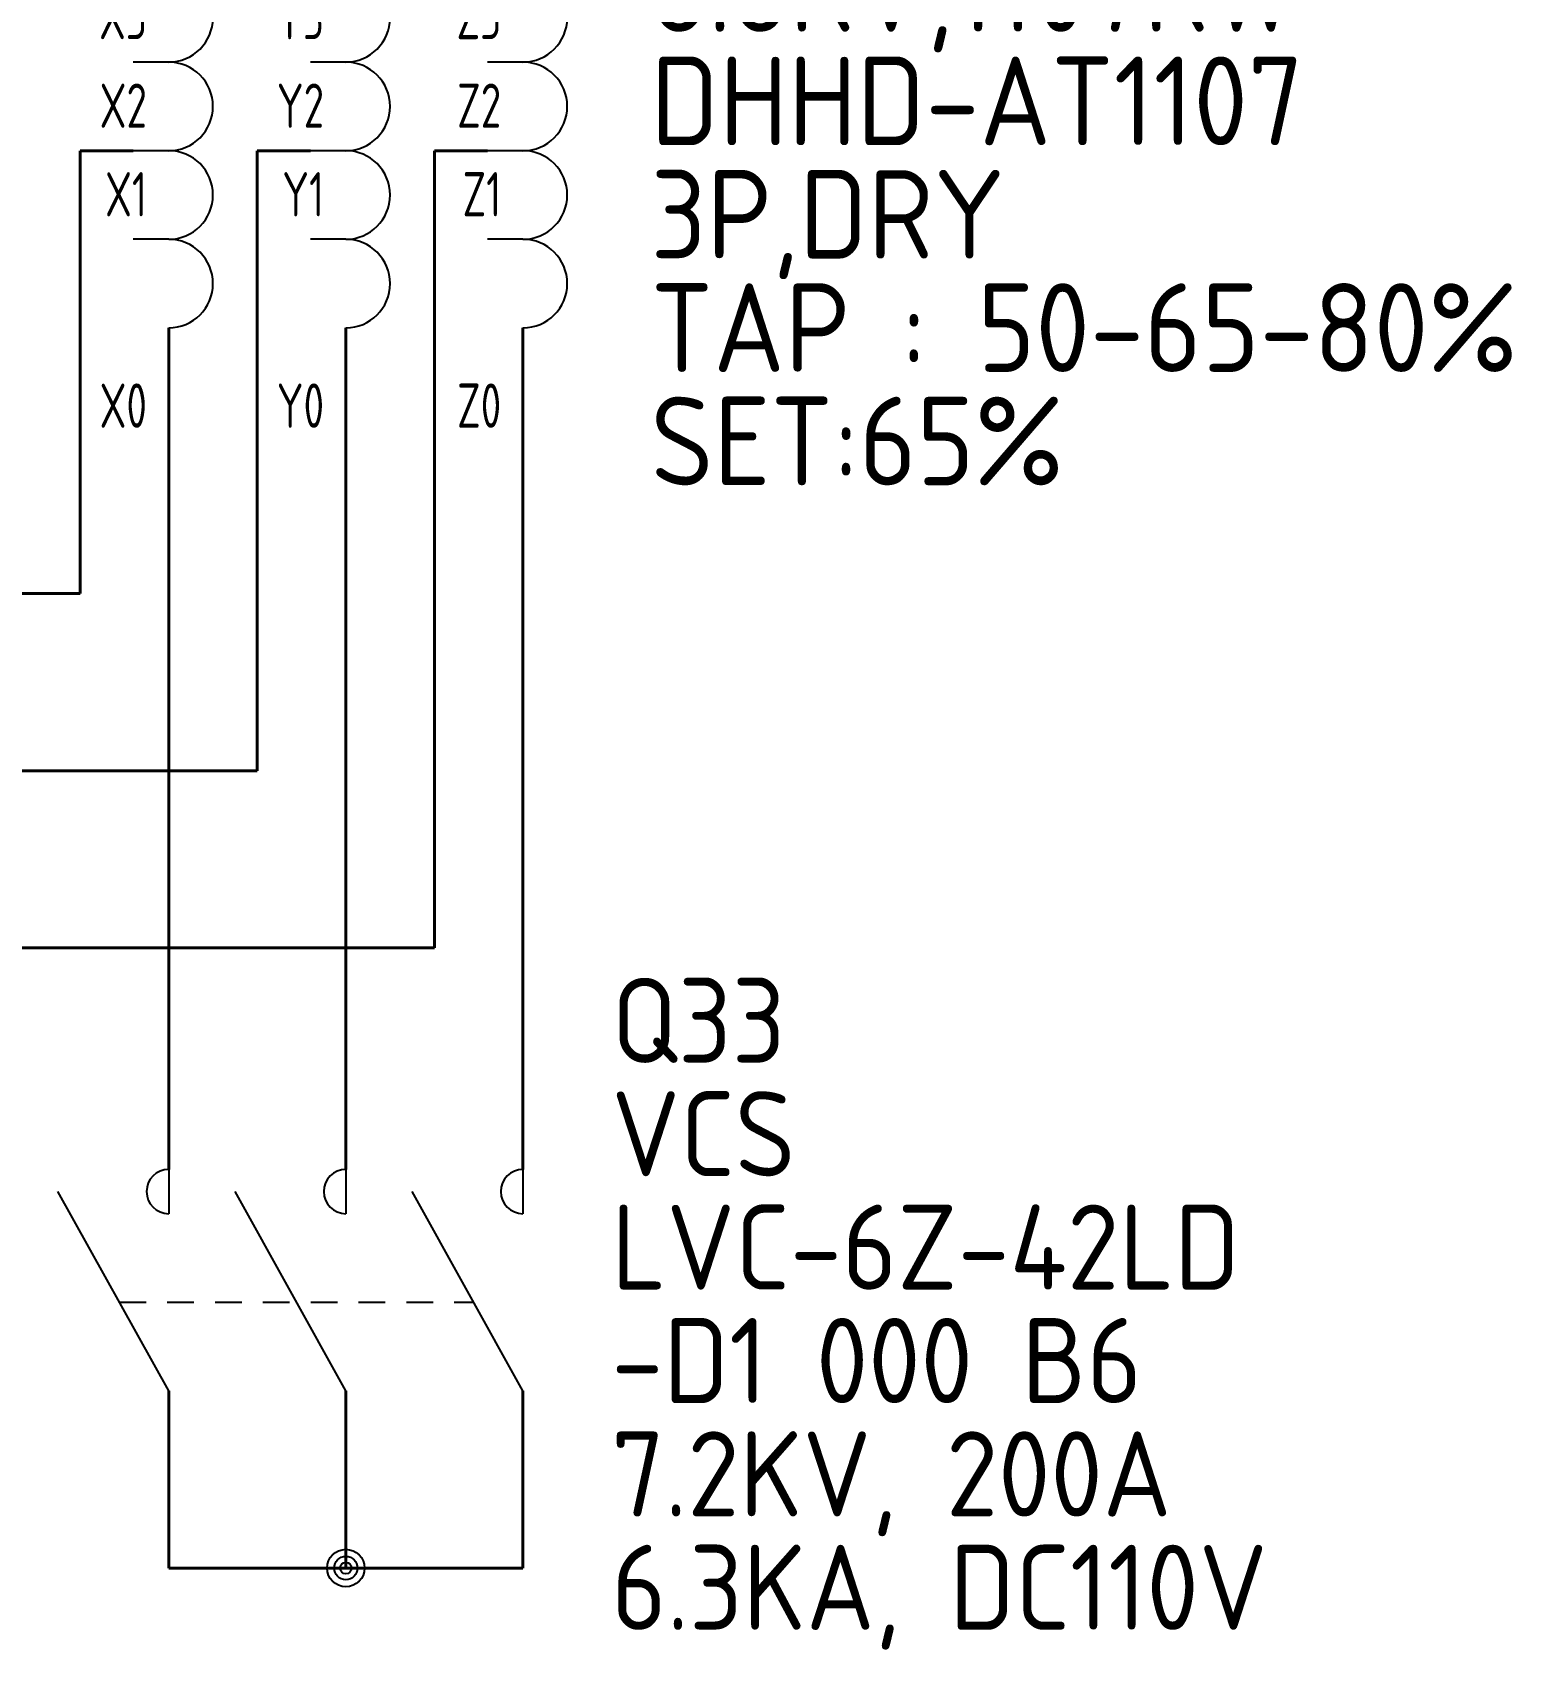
# Model space of a CAD drawing. Header units: millimetres. Extents: x 0 to 556, y 1 to 306.
# Drawn here: x 146.15 to 187.91, y 97.7 to 143.34 of the extents above; entities that cross this region are included whole.
import ezdxf
from ezdxf.enums import TextEntityAlignment as Align

# ---------------------------------------------------------------- set-up
doc = ezdxf.new("R2010")
doc.units = ezdxf.units.MM
doc.linetypes.add('JIS_02_0.7', pattern=[1.35, 0.75, -0.6])
doc.layers.add('BUS&POWER CABLE', color=2, linetype='Continuous', lineweight=40)
for name, color, linetype in [('MISC', 7, 'Continuous'), ('SYMS', 7, 'Continuous'), ('TAGS', 7, 'Continuous'), ('TERMS', 7, 'Continuous')]:
    doc.layers.add(name, color=color, linetype=linetype)
doc.styles.get("Standard").update_dxf_attribs({"font": 'txt.shx', "height": 2.4, "bigfont": 'whgtxt.shx'})
doc.styles.add('WD', font='ISOCP2.shx')
doc.styles.add('WD_IEC', font='ISOCP2.shx', dxfattribs={"width": 1.1, "height": 2.4, "bigfont": 'whgtxt.shx'})

# ---------------------------------------------------------------- blocks, each defined once
blk = doc.blocks.new('VD61_AUTOTRT1')
at = {"color": 2, "lineweight": 40}
for p, q in [((-5, 10), (-5, 5)), ((0, 10), (0, 5)), ((5, 10), (5, 5)), ((-5, -5), (-5, -10)), ((0, -5), (0, -10)), ((5, -5), (5, -10))]:
    blk.add_line(p, q, dxfattribs=at)
for p, q in [((-5, 2.5), (-6, 2.5)), ((0, 2.5), (-1, 2.5)), ((5, 2.5), (4, 2.5)), ((-5, 0), (-6, 0)), ((0, 0), (-1, 0)), ((5, 0), (4, 0)), ((-5, -2.5), (-6, -2.5)), ((0, -2.5), (-1, -2.5)), ((5, -2.5), (4, -2.5))]:
    blk.add_line(p, q)
for centre in [(-5, 3.75), (0, 3.75), (5, 3.75), (-5, 1.25), (0, 1.25), (5, 1.25), (-5, -1.25), (0, -1.25), (5, -1.25), (-5, -3.75), (0, -3.75), (5, -3.75)]:
    blk.add_arc(centre, 1.25, 270, 90)
at = {"style": 'WD_IEC', "flags": 1}
for tag, p in [('INST', (8.936, 10.619)), ('LOC', (8.978, 9.445))]:
    blk.add_attdef(tag, p, '', height=1, dxfattribs=at)
at = {"flags": 1}
for tag, p in [('X2TERM01', (-5, 10)), ('X2TERM06', (0, 10)), ('X2TERM11', (5, 10)), ('X4TERM02', (-6, 2.5)), ('X4TERM07', (-1, 2.5)), ('X4TERM12', (4, 2.5)), ('X4TERM03', (-6, 0)), ('X4TERM08', (-1, 0)), ('X4TERM13', (4, 0)), ('X4TERM04', (-6, -2.5)), ('X4TERM09', (-1, -2.5)), ('X4TERM14', (4, -2.5)), ('X8TERM05', (-5, -10)), ('X8TERM10', (0, -10)), ('X8TERM15', (5, -10))]:
    blk.add_attdef(tag, p, '', height=0.08, dxfattribs=at)
at = {"style": 'WD_IEC'}
for tag, p in [('TAG1', (8.603, 6.445)), ('RATING1', (8.603, 3.357)), ('RATING11', (8.603, 0.157)), ('RATING2', (8.603, -3.043)), ('RATING3', (8.603, -6.243)), ('RATING4', (8.603, -9.443)), ('DESC1', (8.603, -12.643))]:
    blk.add_attdef(tag, p, '', height=2.5, dxfattribs=at)
at = {"style": 'WD_IEC', "width": 0.75}
for tag, p in [('TERM01', (-5.815, 7)), ('TERM06', (-0.815, 7)), ('TERM11', (4.185, 7)), ('TERM02', (-5.615, 3.146)), ('TERM07', (-0.615, 3.146)), ('TERM12', (4.385, 3.146)), ('TERM03', (-5.615, 0.646)), ('TERM08', (-0.615, 0.646)), ('TERM13', (4.385, 0.646)), ('TERM04', (-5.615, -1.854)), ('TERM09', (-0.615, -1.854)), ('TERM14', (4.385, -1.854)), ('TERM05', (-5.615, -7.819)), ('TERM10', (-0.615, -7.819)), ('TERM15', (4.385, -7.819))]:
    blk.add_attdef(tag, text='', height=1.25, dxfattribs=at).set_placement(p, align=Align.RIGHT)
at = {"style": 'WD_IEC', "flags": 1}
for tag, p in [('FAMILY', (-6.918, -10.377)), ('CAT', (-6.918, -11.877)), ('MFG', (-6.868, -13.164)), ('ASSYCODE', (-6.868, -14.533))]:
    blk.add_attdef(tag, text='', height=1, dxfattribs=at).set_placement(p, align=Align.RIGHT)
blk = doc.blocks.new('VA22_VCST1')
at = {"color": 2, "lineweight": 40}
for p, q in [((-5, 6.25), (-5, 3.75)), ((0, 6.25), (0, 3.75)), ((5, 6.25), (5, 3.75)), ((-5, -2.5), (-5, -6.25)), ((0, -2.5), (0, -6.25)), ((5, -2.5), (5, -6.25))]:
    blk.add_line(p, q, dxfattribs=at)
for p, q in [((-5, 3.75), (-5, 2.5)), ((0, 3.75), (0, 2.5)), ((5, 3.75), (5, 2.5)), ((-5, -2.5), (-8.125, 3.125)), ((0, -2.5), (-3.125, 3.125)), ((5, -2.5), (1.875, 3.125))]:
    blk.add_line(p, q)
at = {"linetype": 'JIS_02_0.7'}
blk.add_line((-6.389, 0), (3.611, 0), dxfattribs=at)
for centre in [(-5, 3.125), (0, 3.125), (5, 3.125)]:
    blk.add_arc(centre, 0.625, 90, 270)
at = {"style": 'WD_IEC'}
for tag, p in [('TAG2', (7.495, 7.957)), ('RATING12', (7.495, 4.757)), ('RATING11', (7.495, 1.557)), ('RATING10', (7.495, -1.643)), ('RATING1', (7.495, -4.843)), ('RATING2', (7.495, -8.043))]:
    blk.add_attdef(tag, text='', height=2.4, dxfattribs=at).set_placement(p, align=Align.MIDDLE_LEFT)
at = {"style": 'WD', "flags": 1}
for tag, p, height in [('X2TERM01', (-5, 6.25), 0.08), ('X2TERM02', (0, 6.25), 0.08), ('X2TERM03', (5, 6.25), 0.08), ('X4LINK', (-6.389, 0), 0.01), ('X1LINK', (3.611, 0), 0.01), ('X8TERM04', (-5, -6.25), 0.08), ('X8TERM05', (0, -6.25), 0.08), ('X8TERM06', (5, -6.25), 0.08)]:
    blk.add_attdef(tag, p, '', height=height, dxfattribs=at)
at = {"style": 'WD_IEC', "flags": 1}
for tag, p in [('INST', (-6.994, -4.03)), ('LOC', (-7.023, -5.331)), ('FAMILY', (-6.898, -6.719)), ('WDTAGALT', (-6.945, -8.069))]:
    blk.add_attdef(tag, text='', height=1, dxfattribs=at).set_placement(p, align=Align.RIGHT)
blk = doc.blocks.new('WDDOT')
for radius in [0.529, 0.33, 0.164]:
    blk.add_circle((0, 0), radius)

msp = doc.modelspace()

# ---------------------------------------------------------------- linework, layer by layer
at = {"layer": 'BUS&POWER CABLE'}
for p, q in [((149, 140), (147.5, 140)), ((147.5, 140), (147.5, 127.5)), ((154, 140), (152.5, 140)), ((152.5, 140), (152.5, 122.5)), ((159, 140), (157.5, 140)), ((157.5, 140), (157.5, 117.5)), ((150, 130), (150, 113.75)), ((155, 130), (155, 113.75)), ((160, 130), (160, 113.75)), ((80, 127.5), (147.5, 127.5)), ((85, 122.5), (152.5, 122.5)), ((90, 117.5), (157.5, 117.5)), ((150, 101.25), (150, 100)), ((155, 100), (155, 101.25)), ((160, 100), (160, 101.25)), ((150, 100), (155, 100)), ((155, 100), (160, 100))]:
    msp.add_line(p, q, dxfattribs=at)

# ---------------------------------------------------------------- block references
at = {"layer": 'SYMS'}
ref = msp.add_blockref('VD61_AUTOTRT1', (155, 140), dxfattribs=at)
ref.add_attrib('TERM15', 'Z0', dxfattribs={"layer": 'TERMS', "height": 1.25, "style": 'WD_IEC', "width": 0.75}).set_placement((159.385, 132.181), align=Align.RIGHT)
ref.add_attrib('TERM10', 'Y0', dxfattribs={"layer": 'TERMS', "height": 1.25, "style": 'WD_IEC', "width": 0.75}).set_placement((154.385, 132.181), align=Align.RIGHT)
ref.add_attrib('TERM05', 'X0', dxfattribs={"layer": 'TERMS', "height": 1.25, "style": 'WD_IEC', "width": 0.75}).set_placement((149.385, 132.181), align=Align.RIGHT)
ref.add_attrib('TERM14', 'Z1', dxfattribs={"layer": 'TERMS', "height": 1.25, "style": 'WD_IEC', "width": 0.75}).set_placement((159.385, 138.146), align=Align.RIGHT)
ref.add_attrib('TERM09', 'Y1', dxfattribs={"layer": 'TERMS', "height": 1.25, "style": 'WD_IEC', "width": 0.75}).set_placement((154.385, 138.146), align=Align.RIGHT)
ref.add_attrib('TERM04', 'X1', dxfattribs={"layer": 'TERMS', "height": 1.25, "style": 'WD_IEC', "width": 0.75}).set_placement((149.385, 138.146), align=Align.RIGHT)
ref.add_attrib('TERM08', 'Y2', dxfattribs={"layer": 'TERMS', "height": 1.25, "style": 'WD_IEC', "width": 0.75}).set_placement((154.385, 140.646), align=Align.RIGHT)
ref.add_attrib('TERM03', 'X2', dxfattribs={"layer": 'TERMS', "height": 1.25, "style": 'WD_IEC', "width": 0.75}).set_placement((149.385, 140.646), align=Align.RIGHT)
ref.add_attrib('TERM13', 'Z2', dxfattribs={"layer": 'TERMS', "height": 1.25, "style": 'WD_IEC', "width": 0.75}).set_placement((159.385, 140.646), align=Align.RIGHT)
ref.add_attrib('TERM12', 'Z3', dxfattribs={"layer": 'TERMS', "height": 1.25, "style": 'WD_IEC', "width": 0.75}).set_placement((159.385, 143.146), align=Align.RIGHT)
ref.add_attrib('TERM07', 'Y3', dxfattribs={"layer": 'TERMS', "height": 1.25, "style": 'WD_IEC', "width": 0.75}).set_placement((154.385, 143.146), align=Align.RIGHT)
ref.add_attrib('TERM02', 'X3', dxfattribs={"layer": 'TERMS', "height": 1.25, "style": 'WD_IEC', "width": 0.75}).set_placement((149.385, 143.146), align=Align.RIGHT)
ref.add_attrib('TERM01', 'U', dxfattribs={"layer": 'TERMS', "height": 1.25, "style": 'WD_IEC', "width": 0.75}).set_placement((149.185, 147), align=Align.RIGHT)
ref.add_attrib('TERM06', 'V', dxfattribs={"layer": 'TERMS', "height": 1.25, "style": 'WD_IEC', "width": 0.75}).set_placement((154.185, 147), align=Align.RIGHT)
ref.add_attrib('TERM11', 'W', dxfattribs={"layer": 'TERMS', "height": 1.25, "style": 'WD_IEC', "width": 0.75}).set_placement((159.185, 147), align=Align.RIGHT)
ref.add_attrib('RATING4', 'SET:65%', (163.603, 130.557), dxfattribs={"layer": 'MISC', "height": 2.5, "style": 'WD_IEC'})
ref.add_attrib('RATING3', 'TAP : 50-65-80%', (163.603, 133.757), dxfattribs={"layer": 'MISC', "height": 2.5, "style": 'WD_IEC'})
ref.add_attrib('RATING2', '3P,DRY', (163.603, 136.957), dxfattribs={"layer": 'MISC', "height": 2.5, "style": 'WD_IEC'})
ref.add_attrib('RATING11', 'DHHD-AT1107', (163.603, 140.157), dxfattribs={"layer": 'MISC', "height": 2.5, "style": 'WD_IEC'})
ref.add_attrib('RATING1', '6.6KV,1107KW', (163.603, 143.357), dxfattribs={"layer": 'MISC', "height": 2.5, "style": 'WD_IEC'})
ref.add_attrib('TAG1', 'T41', (163.603, 146.445), dxfattribs={"layer": 'TAGS', "height": 2.5, "style": 'WD_IEC'})
ref = msp.add_blockref('VA22_VCST1', (155, 107.5), dxfattribs=at)
ref.add_attrib('RATING2', '6.3KA, DC110V', dxfattribs={"layer": 'MISC', "height": 2.4, "style": 'WD_IEC'}).set_placement((162.495, 99.457), align=Align.MIDDLE_LEFT)
ref.add_attrib('RATING1', '7.2KV, 200A', dxfattribs={"layer": 'MISC', "height": 2.4, "style": 'WD_IEC'}).set_placement((162.495, 102.657), align=Align.MIDDLE_LEFT)
ref.add_attrib('RATING10', '-D1 000 B6', dxfattribs={"layer": 'MISC', "height": 2.4, "style": 'WD_IEC'}).set_placement((162.495, 105.857), align=Align.MIDDLE_LEFT)
ref.add_attrib('RATING11', 'LVC-6Z-42LD', dxfattribs={"layer": 'MISC', "height": 2.4, "style": 'WD_IEC'}).set_placement((162.495, 109.057), align=Align.MIDDLE_LEFT)
ref.add_attrib('RATING12', 'VCS', dxfattribs={"layer": 'MISC', "height": 2.4, "style": 'WD_IEC'}).set_placement((162.495, 112.257), align=Align.MIDDLE_LEFT)
ref.add_attrib('TAG2', 'Q33', dxfattribs={"layer": 'TAGS', "height": 2.4, "style": 'WD_IEC'}).set_placement((162.495, 115.457), align=Align.MIDDLE_LEFT)
msp.add_blockref('WDDOT', (155, 100), dxfattribs=at)

doc.saveas('drawing.dxf')
